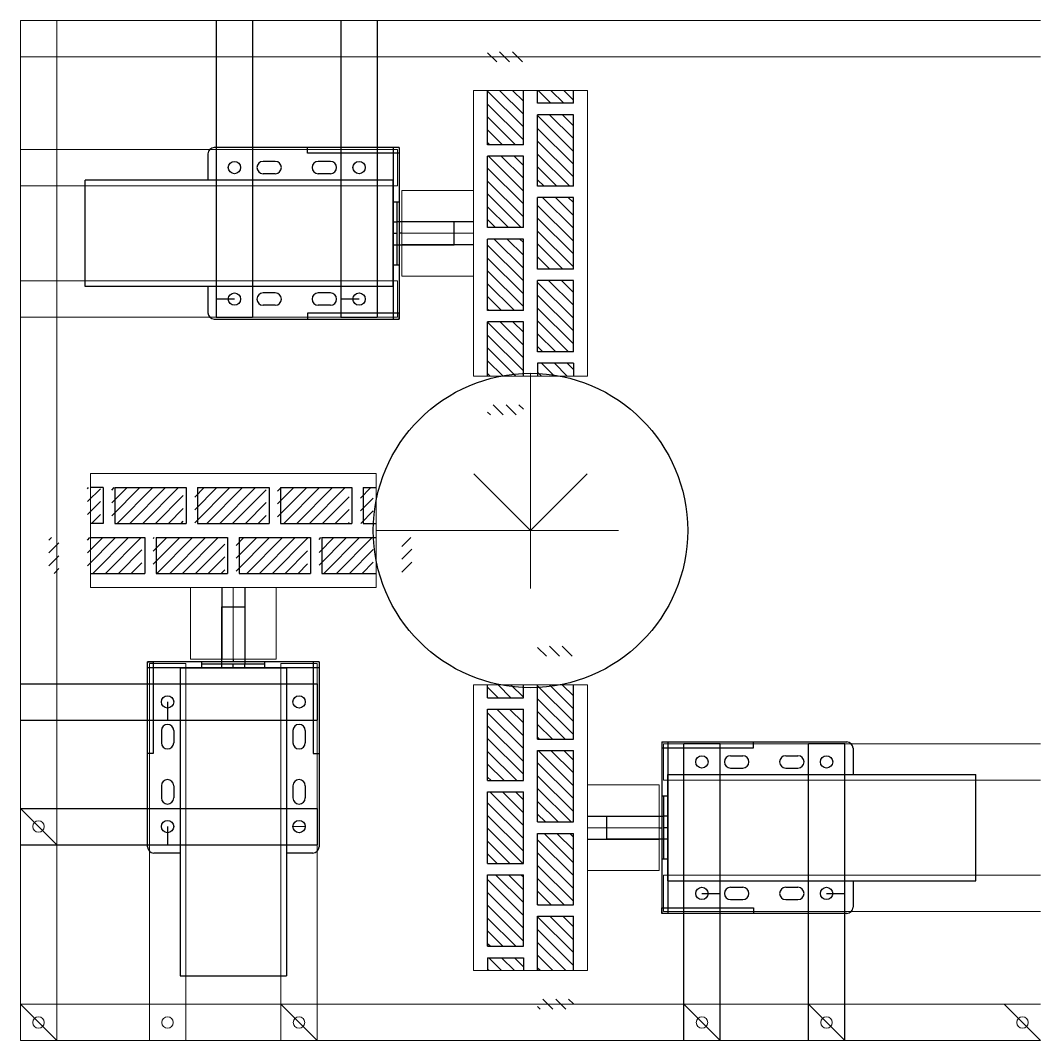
# Model space of a CAD drawing. Header units: millimetres. Extents: x -15418 to 43885, y -27590 to 23052.
# Drawn here: x 22732 to 23089, y -666.9 to -309.9 of the extents above; entities that cross this region are included whole.
import ezdxf

# ---------------------------------------------------------------- set-up
doc = ezdxf.new("R2010")
doc.units = ezdxf.units.MM
doc.header["$LTSCALE"] = 0.5
doc.layers.get('0').update_dxf_attribs({"lineweight": 5})
doc.layers.get('Defpoints').update_dxf_attribs({"color": 4})
for name, color, linetype in [('Layer1', 1, 'Continuous'), ('Layer2', 2, 'Continuous'), ('Layer3', 9, 'Continuous'), ('Layer4', 6, 'Continuous')]:
    doc.layers.add(name, color=color, linetype=linetype)
doc.layers.add('Layer5', color=51, linetype='Continuous', lineweight=5)
doc.layers.add('Layer9', color=3, linetype='Continuous', lineweight=5)

msp = doc.modelspace()

# ---------------------------------------------------------------- hatches: boundary and pattern name
at = {"layer": 'Layer3', "transparency": 33554661}
h = msp.add_hatch(dxfattribs=at)
h.set_pattern_fill('ANSI31', color=256, angle=90)
h.set_pattern_definition([(135, (37711.2454, -23870.2352), (-2.24506403, -2.24506403), [])])
h.paths.add_polyline_path([(22913.0353, -400.8949), (22925.5353, -400.8949), (22925.5353, -425.8949), (22913.0353, -425.8949)])
h.paths.add_polyline_path([(22895.5353, -386.3949), (22908.0353, -386.3949), (22908.0353, -411.3949), (22895.5353, -411.3949)])
h.paths.add_polyline_path([(22925.5353, -396.8949), (22913.0353, -396.8949), (22913.0353, -371.8949), (22925.5353, -371.8949)])
h.paths.add_polyline_path([(22908.0353, -382.3949), (22895.5353, -382.3949), (22895.5353, -357.3949), (22908.0353, -357.3949)])
h.paths.add_polyline_path([(22925.5353, -367.8949), (22913.0353, -367.8949), (22913.0353, -342.8949), (22925.5353, -342.8949)])
h.paths.add_polyline_path([(22908.0353, -320.8949), (22908.0353, -324.3949), (22895.5353, -324.3949), (22895.5353, -320.8949)])
h.paths.add_polyline_path([(22908.0353, -444.3949), (22908.0353, -447.8949), (22895.5353, -447.8949), (22895.5353, -444.3949)])
h.paths.add_polyline_path([(22913.0353, -334.3949), (22925.5353, -334.3949), (22925.5353, -338.8949), (22913.0353, -338.8949)])
h.paths.add_polyline_path([(22895.5353, -334.3949), (22908.0353, -334.3949), (22908.0353, -353.3949), (22895.5353, -353.3949)])
h.paths.add_polyline_path([(22925.5353, -434.3949), (22913.0353, -434.3949), (22913.0353, -429.8949), (22925.5353, -429.8949)])
h.paths.add_polyline_path([(22908.0353, -434.3949), (22895.5353, -434.3949), (22895.5353, -415.3949), (22908.0353, -415.3949)])
h = msp.add_hatch(dxfattribs=at)
h.set_pattern_fill('ANSI31', color=256)
h.set_pattern_definition([(45, (-680.305, -15962.0922), (-2.24506403, 2.24506403), [])])
h.paths.add_polyline_path([(22789.0353, -485.8949), (22789.0353, -473.3949), (22764.0353, -473.3949), (22764.0353, -485.8949)])
h.paths.add_polyline_path([(22803.5353, -503.3949), (22803.5353, -490.8949), (22778.5353, -490.8949), (22778.5353, -503.3949)])
h.paths.add_polyline_path([(22793.0353, -473.3949), (22793.0353, -485.8949), (22818.0353, -485.8949), (22818.0353, -473.3949)])
h.paths.add_polyline_path([(22807.5353, -490.8949), (22807.5353, -503.3949), (22832.5353, -503.3949), (22832.5353, -490.8949)])
h.paths.add_polyline_path([(22822.0353, -473.3949), (22822.0353, -485.8949), (22847.0353, -485.8949), (22847.0353, -473.3949)])
h.paths.add_polyline_path([(22869.0353, -490.8949), (22865.5353, -490.8949), (22865.5353, -503.3949), (22869.0353, -503.3949)])
h.paths.add_polyline_path([(22745.5353, -490.8949), (22742.0353, -490.8949), (22742.0353, -503.3949), (22745.5353, -503.3949)])
h.paths.add_polyline_path([(22755.5353, -473.3949), (22755.5353, -485.8949), (22760.0353, -485.8949), (22760.0353, -473.3949)])
h.paths.add_polyline_path([(22755.5353, -490.8949), (22755.5353, -503.3949), (22774.5353, -503.3949), (22774.5353, -490.8949)])
h.paths.add_polyline_path([(22855.5353, -503.3949), (22855.5353, -490.8949), (22836.5353, -490.8949), (22836.5353, -503.3949)])
h.paths.add_polyline_path([(22855.5353, -485.8949), (22855.5353, -473.3949), (22851.0353, -473.3949), (22851.0353, -485.8949)])
h = msp.add_hatch(dxfattribs=at)
h.set_pattern_fill('ANSI31', color=256, angle=90)
h.set_pattern_definition([(135, (38384.2326, -24078.2352), (-2.24506403, -2.24506403), [])])
h.paths.add_polyline_path([(22908.0353, -608.8949), (22895.5353, -608.8949), (22895.5353, -633.8949), (22908.0353, -633.8949)])
h.paths.add_polyline_path([(22925.5353, -594.3949), (22913.0353, -594.3949), (22913.0353, -619.3949), (22925.5353, -619.3949)])
h.paths.add_polyline_path([(22895.5353, -604.8949), (22908.0353, -604.8949), (22908.0353, -579.8949), (22895.5353, -579.8949)])
h.paths.add_polyline_path([(22913.0353, -590.3949), (22925.5353, -590.3949), (22925.5353, -565.3949), (22913.0353, -565.3949)])
h.paths.add_polyline_path([(22895.5353, -575.8949), (22908.0353, -575.8949), (22908.0353, -550.8949), (22895.5353, -550.8949)])
h.paths.add_polyline_path([(22913.0353, -528.8949), (22913.0353, -532.3949), (22925.5353, -532.3949), (22925.5353, -528.8949)])
h.paths.add_polyline_path([(22913.0353, -652.3949), (22913.0353, -655.8949), (22925.5353, -655.8949), (22925.5353, -652.3949)])
h.paths.add_polyline_path([(22908.0353, -542.3949), (22895.5353, -542.3949), (22895.5353, -546.8949), (22908.0353, -546.8949)])
h.paths.add_polyline_path([(22925.5353, -542.3949), (22913.0353, -542.3949), (22913.0353, -561.3949), (22925.5353, -561.3949)])
h.paths.add_polyline_path([(22895.5353, -642.3949), (22908.0353, -642.3949), (22908.0353, -637.8949), (22895.5353, -637.8949)])
h.paths.add_polyline_path([(22913.0353, -642.3949), (22925.5353, -642.3949), (22925.5353, -623.3949), (22913.0353, -623.3949)])

# ---------------------------------------------------------------- linework, layer by layer
at = {"transparency": 33554661}
for p, q in [((22890.5353, -434.3949), (22890.5353, -334.3949)), ((22890.5353, -334.3949), (22930.5353, -334.3949)), ((22930.5353, -334.3949), (22930.5353, -434.3949)), ((22890.5353, -413.8949), (22890.5353, -354.8949)), ((22890.5353, -354.8949), (22890.5353, -413.8949)), ((22865.5353, -369.3949), (22865.5353, -399.3949)), ((22890.5353, -369.3949), (22865.5353, -369.3949)), ((22890.5353, -384.3949), (22865.5353, -384.3949)), ((22890.5353, -399.3949), (22865.5353, -399.3949)), ((22930.5353, -434.3949), (22890.5353, -434.3949)), ((22856.5353, -468.3949), (22756.5353, -468.3949)), ((22756.5353, -468.3949), (22756.5353, -508.3949)), ((22856.5353, -508.3949), (22856.5353, -468.3949)), ((22756.5353, -508.3949), (22856.5353, -508.3949)), ((22777.0353, -508.3949), (22836.0353, -508.3949)), ((22836.0353, -508.3949), (22777.0353, -508.3949)), ((22791.5353, -508.3949), (22791.5353, -533.3949)), ((22806.5353, -508.3949), (22806.5353, -533.3949)), ((22821.5353, -508.3949), (22821.5353, -533.3949)), ((22821.5353, -533.3949), (22791.5353, -533.3949)), ((22890.5353, -542.3949), (22890.5353, -642.3949)), ((22930.5353, -542.3949), (22890.5353, -542.3949)), ((22930.5353, -642.3949), (22930.5353, -542.3949)), ((22930.5353, -621.8949), (22930.5353, -562.8949)), ((22930.5353, -562.8949), (22930.5353, -621.8949)), ((22930.5353, -577.3949), (22955.5353, -577.3949)), ((22955.5353, -577.3949), (22955.5353, -607.3949)), ((22930.5353, -592.3949), (22955.5353, -592.3949)), ((22930.5353, -607.3949), (22955.5353, -607.3949)), ((22890.5353, -642.3949), (22930.5353, -642.3949))]:
    msp.add_line(p, q, dxfattribs=at)
at = {"layer": 'Defpoints', "transparency": 33554661}
for p, q in [((22797.6753, -356.5449), (22797.6753, -365.7449)), ((22864.5353, -354.3949), (22799.8253, -354.3949)), ((22832.5353, -356.3949), (22832.5353, -354.3949)), ((22864.5353, -356.3949), (22832.5353, -356.3949)), ((22862.5353, -354.3949), (22862.5353, -414.3949)), ((22864.5353, -354.3949), (22864.5353, -414.3949)), ((22864.5353, -354.3949), (22864.5353, -356.3949)), ((22821.2353, -359.2449), (22816.9353, -359.2449)), ((22840.5353, -359.2449), (22836.2353, -359.2449)), ((22821.2353, -363.5449), (22816.9353, -363.5449)), ((22840.5353, -363.5449), (22836.2353, -363.5449)), ((22862.5353, -373.3949), (22864.5353, -373.3949)), ((22865.5353, -384.3949), (22864.5353, -384.3949)), ((22862.5353, -395.3949), (22864.5353, -395.3949)), ((22797.6753, -403.0449), (22797.6753, -412.2449)), ((22821.2353, -405.2449), (22816.9353, -405.2449)), ((22840.5353, -405.2449), (22836.2353, -405.2449)), ((22821.2353, -409.5449), (22816.9353, -409.5449)), ((22840.5353, -409.5449), (22836.2353, -409.5449)), ((22864.5353, -412.3949), (22832.5353, -412.3949)), ((22832.5353, -412.3949), (22832.5353, -414.3949)), ((22864.5353, -414.3949), (22864.5353, -412.3949)), ((22799.8253, -414.3949), (22864.5353, -414.3949)), ((22776.5353, -599.1049), (22776.5353, -534.3949)), ((22836.5353, -534.3949), (22776.5353, -534.3949)), ((22776.5353, -534.3949), (22778.5353, -534.3949)), ((22778.5353, -534.3949), (22778.5353, -566.3949)), ((22795.5353, -536.3949), (22795.5353, -534.3949)), ((22806.5353, -533.3949), (22806.5353, -534.3949)), ((22817.5353, -536.3949), (22817.5353, -534.3949)), ((22836.5353, -534.3949), (22834.5353, -534.3949)), ((22834.5353, -534.3949), (22834.5353, -566.3949)), ((22836.5353, -534.3949), (22836.5353, -599.1049)), ((22836.5353, -536.3949), (22776.5353, -536.3949)), ((22781.3853, -558.3949), (22781.3853, -562.6949)), ((22785.6853, -558.3949), (22785.6853, -562.6949)), ((22827.3853, -558.3949), (22827.3853, -562.6949)), ((22831.6853, -558.3949), (22831.6853, -562.6949)), ((22956.5353, -562.3949), (23021.2453, -562.3949)), ((22956.5353, -562.3949), (22956.5353, -622.3949)), ((22956.5353, -562.3949), (22956.5353, -564.3949)), ((22958.5353, -562.3949), (22958.5353, -622.3949)), ((22988.5353, -564.3949), (22988.5353, -562.3949)), ((22778.5353, -566.3949), (22776.5353, -566.3949)), ((22834.5353, -566.3949), (22836.5353, -566.3949)), ((22956.5353, -564.3949), (22988.5353, -564.3949)), ((22980.5353, -567.2449), (22984.8353, -567.2449)), ((22999.8353, -567.2449), (23004.1353, -567.2449)), ((23023.3953, -564.5449), (23023.3953, -573.7449)), ((22980.5353, -571.5449), (22984.8353, -571.5449)), ((22999.8353, -571.5449), (23004.1353, -571.5449)), ((22781.3853, -577.6949), (22781.3853, -581.9949)), ((22785.6853, -577.6949), (22785.6853, -581.9949)), ((22827.3853, -577.6949), (22827.3853, -581.9949)), ((22831.6853, -577.6949), (22831.6853, -581.9949)), ((22958.5353, -581.3949), (22956.5353, -581.3949)), ((22955.5353, -592.3949), (22956.5353, -592.3949)), ((22787.8853, -601.2549), (22778.6853, -601.2549)), ((22834.3853, -601.2549), (22825.1853, -601.2549)), ((22958.5353, -603.3949), (22956.5353, -603.3949)), ((22980.5353, -613.2449), (22984.8353, -613.2449)), ((22999.8353, -613.2449), (23004.1353, -613.2449)), ((23023.3953, -611.0449), (23023.3953, -620.2449)), ((22980.5353, -617.5449), (22984.8353, -617.5449)), ((22999.8353, -617.5449), (23004.1353, -617.5449)), ((22956.5353, -622.3949), (22956.5353, -620.3949)), ((22956.5353, -620.3949), (22988.5353, -620.3949)), ((22988.5353, -620.3949), (22988.5353, -622.3949)), ((23021.2453, -622.3949), (22956.5353, -622.3949))]:
    msp.add_line(p, q, dxfattribs=at)
for centre in [(22806.9353, -361.3949), (22850.5353, -361.3949), (22850.5353, -361.3949), (22806.9353, -407.3949), (22850.5353, -407.3949), (22850.5353, -407.3949), (22783.5353, -548.3949), (22829.5353, -548.3949), (22970.5353, -569.3949), (22970.5353, -569.3949), (23014.1353, -569.3949), (23014.1353, -569.3949), (22783.5353, -591.9949), (22829.5353, -591.9949), (22970.5353, -615.3949), (23014.1353, -615.3949)]:
    msp.add_circle(centre, 2.15, dxfattribs=at)
for centre, start, end in [((22799.8253, -356.5449), 90, 180), ((22816.9353, -361.3949), 90, 270), ((22821.2353, -361.3949), 270, 90), ((22836.2353, -361.3949), 90, 270), ((22840.5353, -361.3949), 270, 90), ((22816.9353, -407.3949), 90, 270), ((22821.2353, -407.3949), 270, 90), ((22836.2353, -407.3949), 90, 270), ((22840.5353, -407.3949), 270, 90), ((22799.8253, -412.2449), 180, 270), ((22783.5353, -558.3949), 0, 180), ((22829.5353, -558.3949), 0, 180), ((22783.5353, -562.6949), 180, 0), ((22829.5353, -562.6949), 180, 0), ((23021.2453, -564.5449), 360, 90), ((22980.5353, -569.3949), 90, 270), ((22984.8353, -569.3949), 270, 90), ((22999.8353, -569.3949), 90, 270), ((23004.1353, -569.3949), 270, 90), ((22783.5353, -577.6949), 0, 180), ((22829.5353, -577.6949), 0, 180), ((22783.5353, -581.9949), 180, 0), ((22829.5353, -581.9949), 180, 0), ((22778.6853, -599.1049), 180, 270), ((22834.3853, -599.1049), 270, 0), ((22980.5353, -615.3949), 90, 270), ((22984.8353, -615.3949), 270, 90), ((22999.8353, -615.3949), 90, 270), ((23004.1353, -615.3949), 270, 90), ((23021.2453, -620.2449), 270, 360)]:
    msp.add_arc(centre, 2.15, start, end, dxfattribs=at)
at = {"layer": 'Layer1', "transparency": 33554661}
for p, q in [((22862.5353, -365.7449), (22754.7353, -365.7449)), ((22754.7353, -403.0449), (22754.7353, -365.7449)), ((22862.5353, -403.0449), (22862.5353, -365.7449)), ((22862.5353, -373.3949), (22863.8353, -373.3949)), ((22863.8353, -395.3949), (22863.8353, -373.3949)), ((22862.5353, -380.3949), (22863.8353, -380.3949)), ((22883.8353, -380.3949), (22863.8353, -380.3949)), ((22883.8353, -388.3949), (22883.8353, -380.3949)), ((22862.5353, -384.3949), (22863.8353, -384.3949)), ((22862.5353, -388.3949), (22863.8353, -388.3949)), ((22863.8353, -388.3949), (22883.8353, -388.3949)), ((22862.5353, -395.3949), (22863.8353, -395.3949)), ((22862.5353, -403.0449), (22754.7353, -403.0449)), ((22802.5353, -535.0949), (22802.5353, -515.0949)), ((22802.5353, -515.0949), (22810.5353, -515.0949)), ((22810.5353, -515.0949), (22810.5353, -535.0949)), ((22795.5353, -536.3949), (22795.5353, -535.0949)), ((22795.5353, -535.0949), (22817.5353, -535.0949)), ((22802.5353, -536.3949), (22802.5353, -535.0949)), ((22806.5353, -536.3949), (22806.5353, -535.0949)), ((22810.5353, -536.3949), (22810.5353, -535.0949)), ((22817.5353, -536.3949), (22817.5353, -535.0949)), ((22787.8853, -536.3949), (22825.1853, -536.3949)), ((22787.8853, -536.3949), (22787.8853, -644.1949)), ((22825.1853, -536.3949), (22825.1853, -644.1949)), ((22958.5353, -611.0449), (22958.5353, -573.7449)), ((22958.5353, -573.7449), (23066.3353, -573.7449)), ((23066.3353, -611.0449), (23066.3353, -573.7449)), ((22958.5353, -581.3949), (22957.2353, -581.3949)), ((22957.2353, -603.3949), (22957.2353, -581.3949)), ((22937.2353, -596.3949), (22937.2353, -588.3949)), ((22937.2353, -588.3949), (22957.2353, -588.3949)), ((22958.5353, -588.3949), (22957.2353, -588.3949)), ((22958.5353, -592.3949), (22957.2353, -592.3949)), ((22957.2353, -596.3949), (22937.2353, -596.3949)), ((22958.5353, -596.3949), (22957.2353, -596.3949)), ((22958.5353, -603.3949), (22957.2353, -603.3949)), ((22958.5353, -611.0449), (23066.3353, -611.0449)), ((22787.8853, -644.1949), (22825.1853, -644.1949))]:
    msp.add_line(p, q, dxfattribs=at)
at = {"layer": 'Layer2', "transparency": 33554661}
for p, q in [((22800.5853, -309.8949), (22800.5853, -413.8949)), ((22813.2853, -309.8949), (22813.2853, -413.8949)), ((22844.1853, -309.8949), (22844.1853, -413.8949)), ((22856.8853, -309.8949), (22856.8853, -413.8949)), ((22890.5353, -380.3949), (22865.5353, -380.3949)), ((22890.5353, -388.3949), (22865.5353, -388.3949)), ((22813.2853, -413.8949), (22800.5853, -413.8949)), ((22856.8853, -413.8949), (22844.1853, -413.8949)), ((22802.5353, -508.3949), (22802.5353, -533.3949)), ((22810.5353, -508.3949), (22810.5353, -533.3949)), ((22732.0353, -542.0449), (22836.0353, -542.0449)), ((22836.0353, -554.7449), (22836.0353, -542.0449)), ((22732.0353, -554.7449), (22836.0353, -554.7449)), ((22964.1853, -666.8949), (22964.1853, -562.8949)), ((22964.1853, -562.8949), (22976.8853, -562.8949)), ((22976.8853, -666.8949), (22976.8853, -562.8949)), ((23007.7853, -666.8949), (23007.7853, -562.8949)), ((23007.7853, -562.8949), (23020.4853, -562.8949)), ((23020.4853, -666.8949), (23020.4853, -562.8949)), ((22732.0353, -585.6449), (22836.0353, -585.6449)), ((22836.0353, -598.3449), (22836.0353, -585.6449)), ((22930.5353, -588.3949), (22955.5353, -588.3949)), ((22732.0353, -598.3449), (22836.0353, -598.3449)), ((22930.5353, -596.3949), (22955.5353, -596.3949))]:
    msp.add_line(p, q, dxfattribs=at)
at = {"layer": 'Layer3', "transparency": 33554661}
for p, q in [((22895.5353, -353.3949), (22895.5353, -334.3949)), ((22908.0353, -353.3949), (22908.0353, -334.3949)), ((22913.0353, -338.8949), (22913.0353, -334.3949)), ((22925.5353, -338.8949), (22925.5353, -334.3949)), ((22925.5353, -338.8949), (22913.0353, -338.8949)), ((22925.5353, -342.8949), (22913.0353, -342.8949)), ((22913.0353, -367.8949), (22913.0353, -342.8949)), ((22925.5353, -367.8949), (22925.5353, -342.8949)), ((22908.0353, -353.3949), (22895.5353, -353.3949)), ((22908.0353, -357.3949), (22895.5353, -357.3949)), ((22895.5353, -382.3949), (22895.5353, -357.3949)), ((22908.0353, -382.3949), (22908.0353, -357.3949)), ((22925.5353, -367.8949), (22913.0353, -367.8949)), ((22925.5353, -371.8949), (22913.0353, -371.8949)), ((22913.0353, -396.8949), (22913.0353, -371.8949)), ((22925.5353, -396.8949), (22925.5353, -371.8949)), ((22908.0353, -382.3949), (22895.5353, -382.3949)), ((22908.0353, -386.3949), (22895.5353, -386.3949)), ((22895.5353, -411.3949), (22895.5353, -386.3949)), ((22908.0353, -411.3949), (22908.0353, -386.3949)), ((22925.5353, -396.8949), (22913.0353, -396.8949)), ((22925.5353, -400.8949), (22913.0353, -400.8949)), ((22913.0353, -425.8949), (22913.0353, -400.8949)), ((22925.5353, -425.8949), (22925.5353, -400.8949)), ((22908.0353, -411.3949), (22895.5353, -411.3949)), ((22908.0353, -415.3949), (22895.5353, -415.3949)), ((22895.5353, -434.3949), (22895.5353, -415.3949)), ((22908.0353, -434.3949), (22908.0353, -415.3949)), ((22925.5353, -425.8949), (22913.0353, -425.8949)), ((22925.5353, -429.8949), (22913.0353, -429.8949)), ((22913.0353, -429.8949), (22913.0353, -434.3949)), ((22925.5353, -429.8949), (22925.5353, -434.3949)), ((22761.0353, -473.3949), (22756.5353, -473.3949)), ((22761.0353, -473.3949), (22761.0353, -485.8949)), ((22765.0353, -473.3949), (22765.0353, -485.8949)), ((22765.0353, -473.3949), (22790.0353, -473.3949)), ((22790.0353, -473.3949), (22790.0353, -485.8949)), ((22794.0353, -473.3949), (22794.0353, -485.8949)), ((22794.0353, -473.3949), (22819.0353, -473.3949)), ((22819.0353, -473.3949), (22819.0353, -485.8949)), ((22823.0353, -473.3949), (22823.0353, -485.8949)), ((22823.0353, -473.3949), (22848.0353, -473.3949)), ((22848.0353, -473.3949), (22848.0353, -485.8949)), ((22852.0353, -473.3949), (22852.0353, -485.8949)), ((22852.0353, -473.3949), (22856.5353, -473.3949)), ((22761.0353, -485.8949), (22756.5353, -485.8949)), ((22765.0353, -485.8949), (22790.0353, -485.8949)), ((22794.0353, -485.8949), (22819.0353, -485.8949)), ((22823.0353, -485.8949), (22848.0353, -485.8949)), ((22852.0353, -485.8949), (22856.6721, -485.8949)), ((22756.5353, -490.8949), (22775.5353, -490.8949)), ((22775.5353, -490.8949), (22775.5353, -503.3949)), ((22779.5353, -490.8949), (22779.5353, -503.3949)), ((22779.5353, -490.8949), (22804.5353, -490.8949)), ((22804.5353, -490.8949), (22804.5353, -503.3949)), ((22808.5353, -490.8949), (22808.5353, -503.3949)), ((22808.5353, -490.8949), (22833.5353, -490.8949)), ((22833.5353, -490.8949), (22833.5353, -503.3949)), ((22837.5353, -490.8949), (22837.5353, -503.3949)), ((22837.5353, -490.8949), (22856.5353, -490.8949)), ((22756.5353, -503.3949), (22775.5353, -503.3949)), ((22779.5353, -503.3949), (22804.5353, -503.3949)), ((22808.5353, -503.3949), (22833.5353, -503.3949)), ((22837.5353, -503.3949), (22856.5353, -503.3949)), ((22895.5353, -546.8949), (22895.5353, -542.3949)), ((22908.0353, -546.8949), (22908.0353, -542.3949)), ((22913.0353, -561.3949), (22913.0353, -542.3949)), ((22925.5353, -561.3949), (22925.5353, -542.3949)), ((22895.5353, -546.8949), (22908.0353, -546.8949)), ((22895.5353, -550.8949), (22908.0353, -550.8949)), ((22895.5353, -575.8949), (22895.5353, -550.8949)), ((22908.0353, -575.8949), (22908.0353, -550.8949)), ((22913.0353, -561.3949), (22925.5353, -561.3949)), ((22913.0353, -565.3949), (22925.5353, -565.3949)), ((22913.0353, -590.3949), (22913.0353, -565.3949)), ((22925.5353, -590.3949), (22925.5353, -565.3949)), ((22895.5353, -575.8949), (22908.0353, -575.8949)), ((22895.5353, -579.8949), (22908.0353, -579.8949)), ((22895.5353, -604.8949), (22895.5353, -579.8949)), ((22908.0353, -604.8949), (22908.0353, -579.8949)), ((22913.0353, -590.3949), (22925.5353, -590.3949)), ((22913.0353, -594.3949), (22925.5353, -594.3949)), ((22913.0353, -619.3949), (22913.0353, -594.3949)), ((22925.5353, -619.3949), (22925.5353, -594.3949)), ((22895.5353, -604.8949), (22908.0353, -604.8949)), ((22895.5353, -608.8949), (22908.0353, -608.8949)), ((22895.5353, -633.8949), (22895.5353, -608.8949)), ((22908.0353, -633.8949), (22908.0353, -608.8949)), ((22913.0353, -619.3949), (22925.5353, -619.3949)), ((22913.0353, -623.3949), (22925.5353, -623.3949)), ((22913.0353, -642.3949), (22913.0353, -623.3949)), ((22925.5353, -642.3949), (22925.5353, -623.3949)), ((22895.5353, -633.8949), (22908.0353, -633.8949)), ((22895.5353, -637.8949), (22908.0353, -637.8949)), ((22895.5353, -637.8949), (22895.5353, -642.3949)), ((22908.0353, -637.8949), (22908.0353, -642.3949))]:
    msp.add_line(p, q, dxfattribs=at)
at = {"layer": 'Layer4', "transparency": 33554661}
for p, q in [((22806.9353, -407.3949), (22800.5853, -407.3949)), ((22850.5353, -407.3949), (22844.1853, -407.3949)), ((22783.5353, -548.3949), (22783.5353, -554.7449)), ((22783.5353, -591.9949), (22783.5353, -598.3449)), ((22970.5353, -615.3949), (22976.8853, -615.3949)), ((23014.1353, -615.3949), (23020.4853, -615.3949))]:
    msp.add_line(p, q, dxfattribs=at)
msp.add_circle((22910.5353, -488.3949), 55, dxfattribs=at)
at = {"layer": 'Layer5', "transparency": 33554661}
for p, q in [((22732.0353, -666.8949), (22732.0353, -309.8949)), ((22744.7353, -666.8949), (22744.7353, -309.8949)), ((22864.0353, -355.0449), (22732.0353, -355.0449)), ((22864.0353, -367.7449), (22864.0353, -355.0449)), ((22864.0353, -367.7449), (22732.0353, -367.7449)), ((22864.0353, -401.0449), (22732.0353, -401.0449)), ((22864.0353, -401.0449), (22864.0353, -413.7449)), ((22864.0353, -413.7449), (22732.0353, -413.7449)), ((22910.5353, -433.3949), (22910.5353, -508.6866)), ((22910.5353, -488.3949), (22890.7289, -468.5884)), ((22910.5353, -488.3949), (22930.3418, -468.5884)), ((22856.5353, -488.3949), (22941.2752, -488.3949)), ((22777.1853, -534.8949), (22777.1853, -666.8949)), ((22777.1853, -534.8949), (22789.8853, -534.8949)), ((22789.8853, -534.8949), (22789.8853, -666.8949)), ((22823.1853, -534.8949), (22823.1853, -666.8949)), ((22823.1853, -534.8949), (22835.8853, -534.8949)), ((22835.8853, -534.8949), (22835.8853, -666.8949)), ((22957.0353, -563.0449), (23089.0353, -563.0449)), ((22957.0353, -575.7449), (22957.0353, -563.0449)), ((22957.0353, -575.7449), (23089.0353, -575.7449)), ((22732.0353, -585.6449), (22744.7353, -598.3449)), ((22827.3853, -591.9949), (22831.6853, -591.9949)), ((22957.0353, -609.0449), (23089.0353, -609.0449)), ((22957.0353, -609.0449), (22957.0353, -621.7449)), ((22957.0353, -621.7449), (23089.0353, -621.7449)), ((22732.0353, -654.1949), (22744.7353, -666.8949)), ((22823.1853, -654.1949), (22835.8853, -666.8949)), ((22964.1853, -654.1949), (22976.8853, -666.8949)), ((23007.7853, -654.1949), (23020.4853, -666.8949)), ((23076.3353, -654.1949), (23089.0353, -666.8949))]:
    msp.add_line(p, q, dxfattribs=at)
for centre in [(22738.3853, -591.9949), (22738.3853, -660.5449), (22783.5353, -660.5449), (22829.5353, -660.5449), (22970.5353, -660.5449), (23014.1353, -660.5449), (23082.6853, -660.5449)]:
    msp.add_circle(centre, 2, dxfattribs=at)
at = {"layer": 'Layer9', "transparency": 33554661}
for p, q in [((22732.0353, -309.8949), (23089.0353, -309.8949)), ((22732.0353, -322.5949), (23089.0353, -322.5949)), ((22732.0353, -654.1949), (23089.0353, -654.1949)), ((22732.0353, -666.8949), (23089.0353, -666.8949))]:
    msp.add_line(p, q, dxfattribs=at)

doc.saveas('drawing.dxf')
